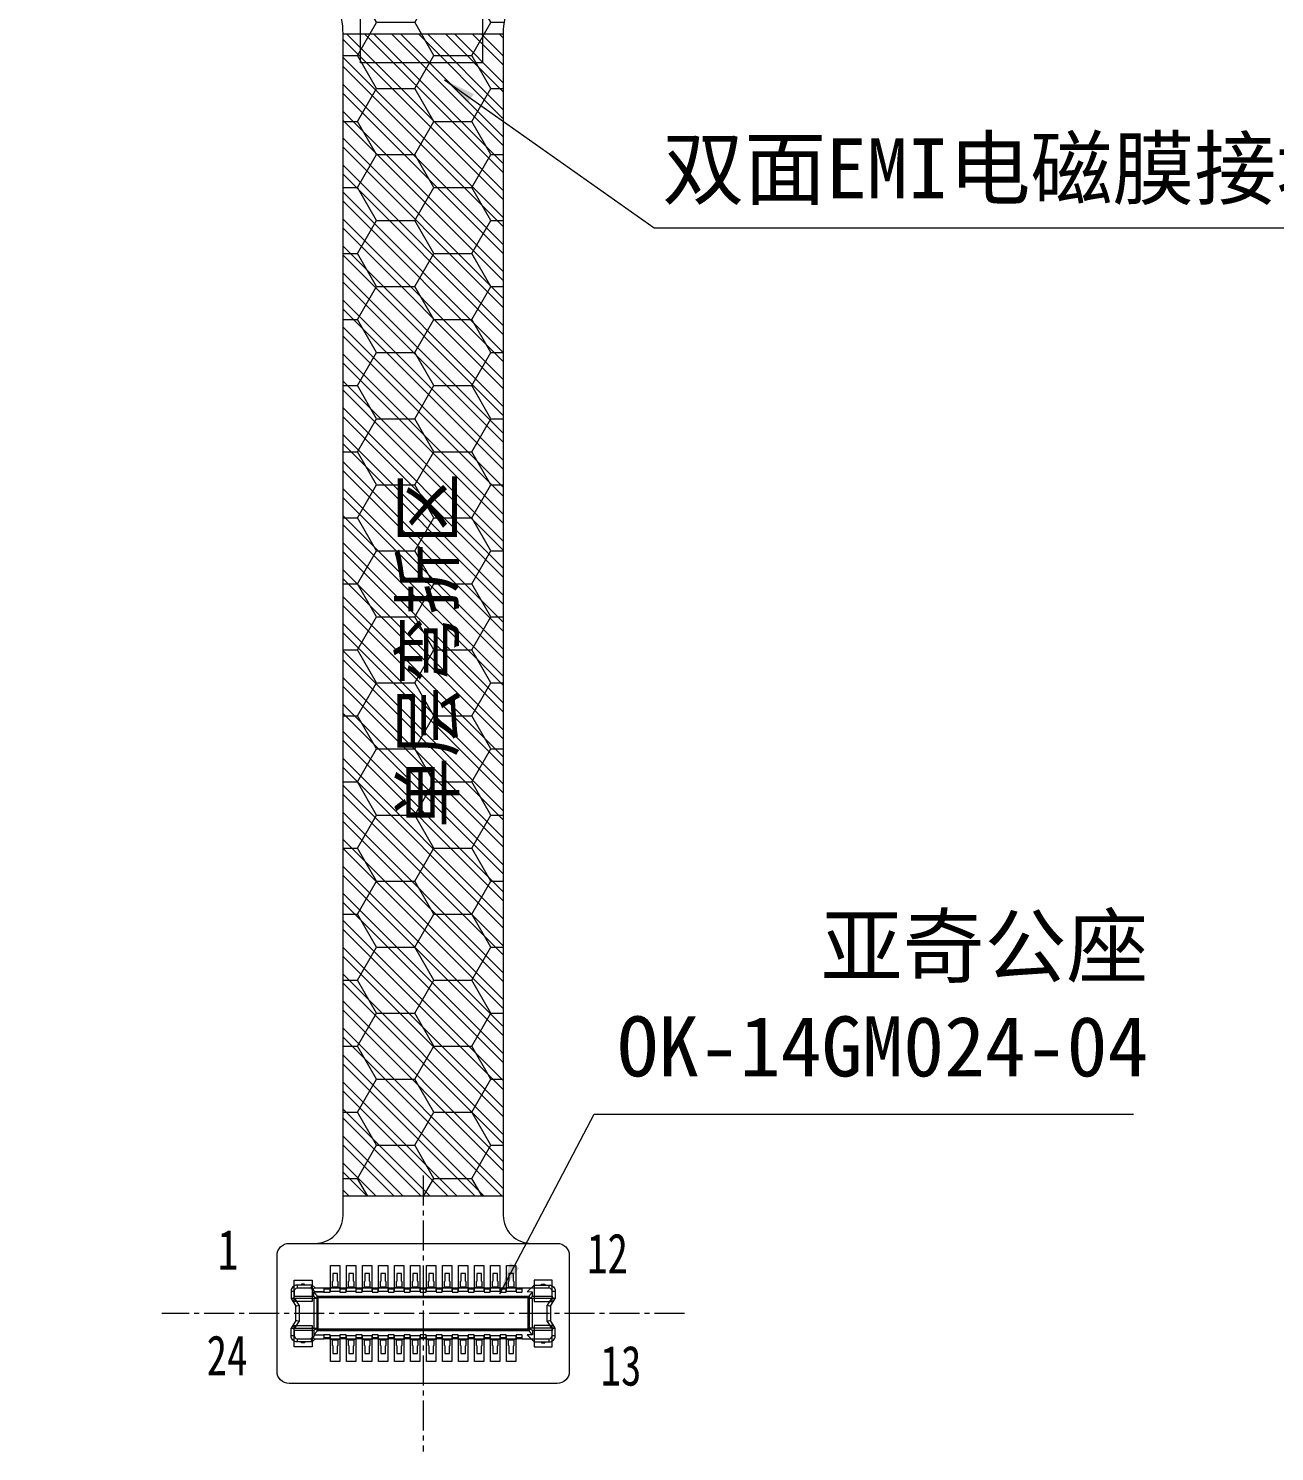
# Model space of a CAD drawing. Header units: millimetres. Extents: x 1134 to 2594, y -9 to 655.
# Drawn here: x 2093 to 2124.13, y 493.84 to 529.38 of the extents above; entities that cross this region are included whole.
import ezdxf
from ezdxf.lldxf.tags import DXFTag

# ---------------------------------------------------------------- set-up
doc = ezdxf.new("R2010")
doc.units = ezdxf.units.MM
doc.linetypes.add('CENTER2', pattern=[1.125, 0.75, -0.125, 0.125, -0.125])
doc.layers.get('0').update_dxf_attribs({"lineweight": 5})
for name, color, linetype, lineweight in [('DIM', 3, 'Continuous', 5), ('FPC', 50, 'Continuous', 5), ('MFPC', 50, 'Continuous', 5), ('TFPC', 50, 'Continuous', 5)]:
    doc.layers.add(name, color=color, linetype=linetype, lineweight=lineweight)
doc.layers.add('EMI', color=5, linetype='Continuous')
doc.styles.add('RD', font='ROMAND.shx', dxfattribs={"width": 0.8})
doc.styles.add('W0$254', font='simplex', dxfattribs={"width": 0.75})
doc.styles.add('宋体', font='')
doc.styles.add('汉字', font='')
doc.styles.get('宋体').set_extended_font_data('SimSun')
doc.styles.get('汉字').set_extended_font_data('SimSun')
tags = doc.linetypes.add('CENTER', pattern=[0.6, 0.375, -0.075, 0.075, -0.075]).pattern_tags.tags
tags[10:11] = [DXFTag(74, 4), DXFTag(75, 0), DXFTag(340, '0'), DXFTag(46, 1.0), DXFTag(50, 0.0), DXFTag(44, 0.0), DXFTag(45, 0.0)]
tags[8:9] = [DXFTag(74, 4), DXFTag(75, 0), DXFTag(340, '0'), DXFTag(46, 1.0), DXFTag(50, 0.0), DXFTag(44, 0.0), DXFTag(45, 0.0)]
tags[6:7] = [DXFTag(74, 4), DXFTag(75, 0), DXFTag(340, '0'), DXFTag(46, 1.0), DXFTag(50, 0.0), DXFTag(44, 0.0), DXFTag(45, 0.0)]
tags[4:5] = [DXFTag(74, 4), DXFTag(75, 0), DXFTag(340, '0'), DXFTag(46, 1.0), DXFTag(50, 0.0), DXFTag(44, 0.0), DXFTag(45, 0.0)]
doc.dimstyles.new('DIM', dxfattribs={"dimtxt": 0.8, "dimasz": 0.8, "dimexe": 0, "dimexo": 0.5, "dimgap": 0.11, "dimtad": 0, "dimzin": 1, "dimdsep": 46, "dimtxsty": 'RD', "dimcen": 0, "dimclrd": 256, "dimclre": 256, "dimclrt": 256, "dimadec": 0, "dimazin": 0, "dimtm": 1e-09, "dimtfac": 1, "dimtofl": 0, "dimtmove": 0, "dimatfit": 3, "dimfxl": 1, "dimlwe": -1, "dimarcsym": 0})

# ---------------------------------------------------------------- blocks, each defined once
blk = doc.blocks.new('OK-14GM024-04-A')
at = {"color": 2, "lineweight": 5}
for points in [[(1196.474, 169.269), (1196.474, 169.719), (1195.944, 169.719), (1195.944, 169.269)], [(1197.604, 169.269), (1197.604, 169.719), (1197.074, 169.719), (1197.074, 169.269)], [(1196.474, 163.719), (1196.474, 163.269), (1195.944, 163.269), (1195.944, 163.719)], [(1197.604, 163.719), (1197.604, 163.269), (1197.074, 163.269), (1197.074, 163.719)]]:
    blk.add_lwpolyline(points, close=True, dxfattribs=at)
at = {"color": 2, "linetype": 'Continuous', "lineweight": 5}
for points in [[(1195.574, 168.809), (1196.224, 168.809), (1196.224, 168.579), (1195.574, 168.579)], [(1197.974, 168.579), (1197.324, 168.579), (1197.324, 168.809), (1197.974, 168.809)], [(1195.574, 168.409), (1196.224, 168.409), (1196.224, 168.179), (1195.574, 168.179)], [(1197.974, 168.179), (1197.324, 168.179), (1197.324, 168.409), (1197.974, 168.409)], [(1195.574, 168.009), (1196.224, 168.009), (1196.224, 167.779), (1195.574, 167.779)], [(1197.974, 167.779), (1197.324, 167.779), (1197.324, 168.009), (1197.974, 168.009)], [(1195.574, 167.609), (1196.224, 167.609), (1196.224, 167.379), (1195.574, 167.379)], [(1197.974, 167.379), (1197.324, 167.379), (1197.324, 167.609), (1197.974, 167.609)], [(1195.574, 167.209), (1196.224, 167.209), (1196.224, 166.979), (1195.574, 166.979)], [(1197.974, 166.979), (1197.324, 166.979), (1197.324, 167.209), (1197.974, 167.209)], [(1195.574, 166.809), (1196.224, 166.809), (1196.224, 166.579), (1195.574, 166.579)], [(1197.974, 166.579), (1197.324, 166.579), (1197.324, 166.809), (1197.974, 166.809)], [(1195.574, 166.409), (1196.224, 166.409), (1196.224, 166.179), (1195.574, 166.179)], [(1197.974, 166.179), (1197.324, 166.179), (1197.324, 166.409), (1197.974, 166.409)], [(1195.574, 166.009), (1196.224, 166.009), (1196.224, 165.779), (1195.574, 165.779)], [(1197.974, 165.779), (1197.324, 165.779), (1197.324, 166.009), (1197.974, 166.009)], [(1195.574, 165.609), (1196.224, 165.609), (1196.224, 165.379), (1195.574, 165.379)], [(1197.974, 165.379), (1197.324, 165.379), (1197.324, 165.609), (1197.974, 165.609)], [(1195.574, 165.209), (1196.224, 165.209), (1196.224, 164.979), (1195.574, 164.979)], [(1197.974, 164.979), (1197.324, 164.979), (1197.324, 165.209), (1197.974, 165.209)], [(1195.574, 164.809), (1196.224, 164.809), (1196.224, 164.579), (1195.574, 164.579)], [(1197.974, 164.579), (1197.324, 164.579), (1197.324, 164.809), (1197.974, 164.809)], [(1195.574, 164.409), (1196.224, 164.409), (1196.224, 164.179), (1195.574, 164.179)], [(1197.974, 164.179), (1197.324, 164.179), (1197.324, 164.409), (1197.974, 164.409)]]:
    blk.add_lwpolyline(points, close=True, dxfattribs=at)
at = {"layer": 'FPC', "color": 1, "linetype": 'CENTER2', "lineweight": 5}
for points in [[(1196.774, 173.021), (1196.774, 159.966)], [(1193.325, 166.494), (1200.223, 166.494)]]:
    blk.add_lwpolyline(points, dxfattribs=at)
at = {"layer": 'FPC', "lineweight": 5}
for points in [[(1196.064, 169.454), (1196.044, 169.454), (1196.044, 169.534), (1196.064, 169.534)], [(1197.484, 169.454), (1197.504, 169.454), (1197.504, 169.534), (1197.484, 169.534)], [(1196.064, 163.534), (1196.044, 163.534), (1196.044, 163.454), (1196.064, 163.454)], [(1197.484, 163.534), (1197.504, 163.534), (1197.504, 163.454), (1197.484, 163.454)]]:
    blk.add_lwpolyline(points, dxfattribs=at)
at = {"layer": 'FPC', "color": 7, "linetype": 'Continuous', "lineweight": 5}
for points in [[(1196.373, 169.191), (1196.344, 169.224), (1196.241, 169.224), (1196.238, 169.09), (1196.064, 169.264), (1196.064, 169.644, -0.414214), (1196.214, 169.794), (1196.404, 169.794), (1196.404, 169.144)], [(1196.344, 169.224), (1196.344, 169.714), (1196.214, 169.714, 0.414214), (1196.144, 169.644), (1196.064, 169.644)], [(1197.484, 169.644, 0.414214), (1197.334, 169.794), (1197.144, 169.794), (1197.144, 169.146)], [(1197.176, 163.797), (1197.204, 163.764), (1197.307, 163.764), (1197.314, 164.016), (1197.314, 163.781), (1197.404, 163.691), (1197.484, 163.724), (1197.484, 163.344, -0.414214), (1197.334, 163.194), (1197.144, 163.194), (1197.144, 163.844)], [(1197.204, 163.764), (1197.204, 163.274), (1197.334, 163.274, 0.414214), (1197.404, 163.344), (1197.484, 163.344)], [(1196.064, 163.344, 0.414214), (1196.214, 163.194), (1196.404, 163.194), (1196.594, 163.314), (1196.571, 163.394), (1196.977, 163.394), (1196.954, 163.314), (1197.144, 163.194)]]:
    blk.add_lwpolyline(points, format="xyb", dxfattribs=at)
for points in [[(1196.144, 169.644), (1196.144, 169.184)], [(1196.214, 169.714), (1196.214, 169.794)], [(1196.594, 169.674), (1196.404, 169.794)], [(1196.404, 169.699), (1196.571, 169.594)], [(1197.144, 169.794), (1196.954, 169.674)], [(1196.977, 169.594), (1197.144, 169.699)], [(1197.334, 169.794), (1197.334, 169.714)], [(1197.404, 169.184), (1197.404, 169.644)], [(1196.234, 168.971), (1196.134, 168.971), (1196.134, 169.194)], [(1197.144, 169.224), (1196.404, 169.224)], [(1197.414, 169.194), (1197.414, 168.971), (1197.314, 168.971)], [(1196.126, 168.752), (1196.126, 168.816), (1196.241, 168.816), (1196.241, 168.971)], [(1196.145, 168.971), (1196.145, 168.816)], [(1196.156, 168.816), (1196.156, 168.971)], [(1196.161, 168.816), (1196.161, 168.971)], [(1196.171, 168.971), (1196.171, 168.816)], [(1196.339, 169.144), (1197.209, 169.144)], [(1196.341, 163.844), (1196.341, 169.144)], [(1196.353, 169.144), (1196.353, 163.844)], [(1197.171, 169.12), (1197.165, 169.114), (1196.383, 169.114), (1196.383, 163.874), (1196.378, 163.869)], [(1196.378, 169.119), (1196.383, 169.114)], [(1197.165, 169.114), (1197.165, 163.874)], [(1197.195, 163.844), (1197.195, 169.144)], [(1197.207, 169.144), (1197.207, 163.844)], [(1197.307, 168.971), (1197.307, 168.816), (1197.423, 168.816), (1197.423, 168.752)], [(1197.377, 168.816), (1197.377, 168.971)], [(1197.388, 168.971), (1197.388, 168.816)], [(1197.392, 168.971), (1197.392, 168.816)], [(1197.403, 168.816), (1197.403, 168.971)], [(1196.126, 168.769), (1195.984, 168.769), (1195.969, 168.754), (1195.774, 168.754), (1195.774, 168.634), (1195.969, 168.634), (1195.984, 168.619), (1196.126, 168.619)], [(1196.115, 168.738), (1196.115, 168.65)], [(1196.141, 168.758), (1196.142, 168.758), (1196.121, 168.747), (1196.12, 168.729), (1196.12, 168.694), (1196.12, 168.677), (1196.12, 168.659), (1196.119, 168.642)], [(1196.141, 168.629), (1196.142, 168.629), (1196.119, 168.642)], [(1196.126, 168.352), (1196.126, 168.416), (1196.241, 168.416), (1196.241, 168.571), (1196.126, 168.571), (1196.126, 168.635)], [(1196.141, 168.816), (1196.141, 168.571)], [(1196.145, 168.571), (1196.145, 168.416)], [(1196.156, 168.416), (1196.156, 168.571)], [(1196.161, 168.416), (1196.161, 168.571)], [(1196.171, 168.571), (1196.171, 168.416)], [(1197.423, 168.635), (1197.423, 168.571), (1197.307, 168.571), (1197.307, 168.416), (1197.423, 168.416), (1197.423, 168.352)], [(1197.377, 168.416), (1197.377, 168.571)], [(1197.388, 168.571), (1197.388, 168.416)], [(1197.392, 168.571), (1197.392, 168.416)], [(1197.403, 168.416), (1197.403, 168.571)], [(1197.407, 168.758), (1197.406, 168.758), (1197.429, 168.746)], [(1197.407, 168.629), (1197.406, 168.629), (1197.428, 168.641), (1197.428, 168.658), (1197.429, 168.693), (1197.429, 168.711), (1197.429, 168.728), (1197.429, 168.746)], [(1197.407, 168.571), (1197.407, 168.816)], [(1197.423, 168.619), (1197.565, 168.619), (1197.58, 168.634), (1197.774, 168.634), (1197.774, 168.754), (1197.58, 168.754), (1197.565, 168.769), (1197.423, 168.769)], [(1197.434, 168.65), (1197.434, 168.738)], [(1196.126, 168.369), (1195.984, 168.369), (1195.969, 168.354), (1195.774, 168.354), (1195.774, 168.234), (1195.969, 168.234), (1195.984, 168.219), (1196.126, 168.219)], [(1196.115, 168.338), (1196.115, 168.25)], [(1196.141, 168.358), (1196.142, 168.358), (1196.121, 168.347), (1196.12, 168.329), (1196.12, 168.294), (1196.12, 168.277), (1196.12, 168.259), (1196.119, 168.242)], [(1196.141, 168.229), (1196.142, 168.229), (1196.119, 168.242)], [(1196.126, 167.952), (1196.126, 168.016), (1196.241, 168.016), (1196.241, 168.171), (1196.126, 168.171), (1196.126, 168.235)], [(1196.141, 168.416), (1196.141, 168.171)], [(1196.145, 168.171), (1196.145, 168.016)], [(1196.156, 168.016), (1196.156, 168.171)], [(1196.161, 168.016), (1196.161, 168.171)], [(1196.171, 168.171), (1196.171, 168.016)], [(1197.423, 168.235), (1197.423, 168.171), (1197.307, 168.171), (1197.307, 168.016), (1197.423, 168.016), (1197.423, 167.952)], [(1197.377, 168.016), (1197.377, 168.171)], [(1197.388, 168.171), (1197.388, 168.016)], [(1197.392, 168.171), (1197.392, 168.016)], [(1197.403, 168.016), (1197.403, 168.171)], [(1197.407, 168.358), (1197.406, 168.358), (1197.429, 168.346)], [(1197.407, 168.229), (1197.406, 168.229), (1197.428, 168.241), (1197.428, 168.258), (1197.429, 168.293), (1197.429, 168.311), (1197.429, 168.328), (1197.429, 168.346)], [(1197.407, 168.171), (1197.407, 168.416)], [(1197.423, 168.219), (1197.565, 168.219), (1197.58, 168.234), (1197.774, 168.234), (1197.774, 168.354), (1197.58, 168.354), (1197.565, 168.369), (1197.423, 168.369)], [(1197.434, 168.25), (1197.434, 168.338)], [(1196.126, 167.969), (1195.984, 167.969), (1195.969, 167.954), (1195.774, 167.954), (1195.774, 167.834), (1195.969, 167.834), (1195.984, 167.819), (1196.126, 167.819)], [(1196.115, 167.938), (1196.115, 167.85)], [(1196.141, 167.958), (1196.142, 167.958), (1196.121, 167.947), (1196.12, 167.929), (1196.12, 167.894), (1196.12, 167.877), (1196.12, 167.859), (1196.119, 167.842)], [(1196.141, 167.829), (1196.142, 167.829), (1196.119, 167.842)], [(1196.126, 167.552), (1196.126, 167.616), (1196.241, 167.616), (1196.241, 167.771), (1196.126, 167.771), (1196.126, 167.835)], [(1196.141, 168.016), (1196.141, 167.771)], [(1196.145, 167.771), (1196.145, 167.616)], [(1196.156, 167.616), (1196.156, 167.771)], [(1196.161, 167.616), (1196.161, 167.771)], [(1196.171, 167.771), (1196.171, 167.616)], [(1197.423, 167.835), (1197.423, 167.771), (1197.307, 167.771), (1197.307, 167.616), (1197.423, 167.616), (1197.423, 167.552)], [(1197.377, 167.616), (1197.377, 167.771)], [(1197.388, 167.771), (1197.388, 167.616)], [(1197.392, 167.771), (1197.392, 167.616)], [(1197.403, 167.616), (1197.403, 167.771)], [(1197.407, 167.958), (1197.406, 167.958), (1197.429, 167.946)], [(1197.407, 167.829), (1197.406, 167.829), (1197.428, 167.841), (1197.428, 167.858), (1197.429, 167.893), (1197.429, 167.911), (1197.429, 167.928), (1197.429, 167.946)], [(1197.407, 167.771), (1197.407, 168.016)], [(1197.423, 167.819), (1197.565, 167.819), (1197.58, 167.834), (1197.774, 167.834), (1197.774, 167.954), (1197.58, 167.954), (1197.565, 167.969), (1197.423, 167.969)], [(1197.434, 167.85), (1197.434, 167.938)], [(1196.126, 167.569), (1195.984, 167.569), (1195.969, 167.554), (1195.774, 167.554), (1195.774, 167.434), (1195.969, 167.434), (1195.984, 167.419), (1196.126, 167.419)], [(1196.115, 167.538), (1196.115, 167.45)], [(1196.141, 167.558), (1196.142, 167.558), (1196.121, 167.547), (1196.12, 167.529), (1196.12, 167.494), (1196.12, 167.477), (1196.12, 167.459), (1196.119, 167.442)], [(1196.141, 167.429), (1196.142, 167.429), (1196.119, 167.442)], [(1196.126, 167.152), (1196.126, 167.216), (1196.241, 167.216), (1196.241, 167.371), (1196.126, 167.371), (1196.126, 167.435)], [(1196.141, 167.616), (1196.141, 167.371)], [(1197.423, 167.435), (1197.423, 167.371), (1197.307, 167.371), (1197.307, 167.216), (1197.423, 167.216), (1197.423, 167.152)], [(1197.407, 167.558), (1197.406, 167.558), (1197.429, 167.546)], [(1197.407, 167.429), (1197.406, 167.429), (1197.428, 167.441), (1197.428, 167.458), (1197.429, 167.493), (1197.429, 167.511), (1197.429, 167.528), (1197.429, 167.546)], [(1197.407, 167.371), (1197.407, 167.616)], [(1197.423, 167.419), (1197.565, 167.419), (1197.58, 167.434), (1197.774, 167.434), (1197.774, 167.554), (1197.58, 167.554), (1197.565, 167.569), (1197.423, 167.569)], [(1197.434, 167.45), (1197.434, 167.538)], [(1196.126, 167.169), (1195.984, 167.169), (1195.969, 167.154), (1195.774, 167.154), (1195.774, 167.034), (1195.969, 167.034), (1195.984, 167.019), (1196.126, 167.019)], [(1196.115, 167.138), (1196.115, 167.05)], [(1196.141, 167.158), (1196.142, 167.158), (1196.121, 167.147), (1196.12, 167.129), (1196.12, 167.094), (1196.12, 167.077), (1196.12, 167.059), (1196.119, 167.042)], [(1196.141, 167.216), (1196.141, 166.971)], [(1196.145, 167.371), (1196.145, 167.216)], [(1196.156, 167.216), (1196.156, 167.371)], [(1196.161, 167.216), (1196.161, 167.371)], [(1196.171, 167.371), (1196.171, 167.216)], [(1197.377, 167.216), (1197.377, 167.371)], [(1197.388, 167.371), (1197.388, 167.216)], [(1197.392, 167.371), (1197.392, 167.216)], [(1197.403, 167.216), (1197.403, 167.371)], [(1197.407, 167.158), (1197.406, 167.158), (1197.429, 167.146)], [(1197.407, 167.029), (1197.406, 167.029), (1197.428, 167.041), (1197.428, 167.058), (1197.429, 167.093), (1197.429, 167.111), (1197.429, 167.128), (1197.429, 167.146)], [(1197.407, 166.971), (1197.407, 167.216)], [(1197.423, 167.019), (1197.565, 167.019), (1197.58, 167.034), (1197.774, 167.034), (1197.774, 167.154), (1197.58, 167.154), (1197.565, 167.169), (1197.423, 167.169)], [(1197.434, 167.05), (1197.434, 167.138)], [(1196.126, 166.769), (1195.984, 166.769), (1195.969, 166.754), (1195.774, 166.754), (1195.774, 166.634), (1195.969, 166.634), (1195.984, 166.619), (1196.126, 166.619)], [(1196.115, 166.738), (1196.115, 166.65)], [(1196.141, 167.029), (1196.142, 167.029), (1196.119, 167.042)], [(1196.141, 166.758), (1196.142, 166.758), (1196.121, 166.747), (1196.12, 166.729), (1196.12, 166.694), (1196.12, 166.677), (1196.12, 166.659), (1196.119, 166.642)], [(1196.126, 166.752), (1196.126, 166.816), (1196.241, 166.816), (1196.241, 166.971), (1196.126, 166.971), (1196.126, 167.035)], [(1196.141, 166.816), (1196.141, 166.571)], [(1196.145, 166.971), (1196.145, 166.816)], [(1196.156, 166.816), (1196.156, 166.971)], [(1196.161, 166.816), (1196.161, 166.971)], [(1196.171, 166.971), (1196.171, 166.816)], [(1197.423, 167.035), (1197.423, 166.971), (1197.307, 166.971), (1197.307, 166.816), (1197.423, 166.816), (1197.423, 166.752)], [(1197.377, 166.816), (1197.377, 166.971)], [(1197.388, 166.971), (1197.388, 166.816)], [(1197.392, 166.971), (1197.392, 166.816)], [(1197.403, 166.816), (1197.403, 166.971)], [(1197.407, 166.758), (1197.406, 166.758), (1197.429, 166.746)], [(1197.407, 166.629), (1197.406, 166.629), (1197.428, 166.641), (1197.428, 166.658), (1197.429, 166.693), (1197.429, 166.711), (1197.429, 166.728), (1197.429, 166.746)], [(1197.407, 166.571), (1197.407, 166.816)], [(1197.423, 166.619), (1197.565, 166.619), (1197.58, 166.634), (1197.774, 166.634), (1197.774, 166.754), (1197.58, 166.754), (1197.565, 166.769), (1197.423, 166.769)], [(1197.434, 166.65), (1197.434, 166.738)], [(1196.126, 166.369), (1195.984, 166.369), (1195.969, 166.354), (1195.774, 166.354), (1195.774, 166.234), (1195.969, 166.234), (1195.984, 166.219), (1196.126, 166.219)], [(1196.115, 166.338), (1196.115, 166.25)], [(1196.141, 166.629), (1196.142, 166.629), (1196.119, 166.642)], [(1196.141, 166.358), (1196.142, 166.358), (1196.121, 166.347), (1196.12, 166.329), (1196.12, 166.294), (1196.12, 166.277), (1196.12, 166.259), (1196.119, 166.242)], [(1196.126, 166.352), (1196.126, 166.416), (1196.241, 166.416), (1196.241, 166.571), (1196.126, 166.571), (1196.126, 166.635)], [(1196.141, 166.416), (1196.141, 166.171)], [(1196.145, 166.571), (1196.145, 166.416)], [(1196.156, 166.416), (1196.156, 166.571)], [(1196.161, 166.416), (1196.161, 166.571)], [(1196.171, 166.571), (1196.171, 166.416)], [(1197.423, 166.635), (1197.423, 166.571), (1197.307, 166.571), (1197.307, 166.416), (1197.423, 166.416), (1197.423, 166.352)], [(1197.324, 166.179), (1197.324, 166.409)], [(1197.377, 166.416), (1197.377, 166.571)], [(1197.388, 166.571), (1197.388, 166.416)], [(1197.392, 166.571), (1197.392, 166.416)], [(1197.403, 166.416), (1197.403, 166.571)], [(1197.407, 166.358), (1197.406, 166.358), (1197.429, 166.346)], [(1197.407, 166.229), (1197.406, 166.229), (1197.428, 166.241), (1197.428, 166.258), (1197.429, 166.293), (1197.429, 166.311), (1197.429, 166.328), (1197.429, 166.346)], [(1197.407, 166.171), (1197.407, 166.416)], [(1197.423, 166.219), (1197.565, 166.219), (1197.58, 166.234), (1197.774, 166.234), (1197.774, 166.354), (1197.58, 166.354), (1197.565, 166.369), (1197.423, 166.369)], [(1197.434, 166.25), (1197.434, 166.338)], [(1196.141, 166.229), (1196.142, 166.229), (1196.119, 166.242)], [(1196.126, 165.952), (1196.126, 166.016), (1196.241, 166.016), (1196.241, 166.171), (1196.126, 166.171), (1196.126, 166.235)], [(1196.141, 166.016), (1196.141, 165.771)], [(1196.145, 166.171), (1196.145, 166.016)], [(1196.156, 166.016), (1196.156, 166.171)], [(1196.161, 166.016), (1196.161, 166.171)], [(1196.171, 166.171), (1196.171, 166.016)], [(1197.423, 166.235), (1197.423, 166.171), (1197.307, 166.171), (1197.307, 166.016), (1197.423, 166.016), (1197.423, 165.952)], [(1197.377, 166.016), (1197.377, 166.171)], [(1197.388, 166.171), (1197.388, 166.016)], [(1197.392, 166.171), (1197.392, 166.016)], [(1197.403, 166.016), (1197.403, 166.171)], [(1197.407, 165.771), (1197.407, 166.016)], [(1196.126, 165.969), (1195.984, 165.969), (1195.969, 165.954), (1195.774, 165.954), (1195.774, 165.834), (1195.969, 165.834), (1195.984, 165.819), (1196.126, 165.819)], [(1196.115, 165.938), (1196.115, 165.85)], [(1196.141, 165.958), (1196.142, 165.958), (1196.121, 165.947), (1196.12, 165.929), (1196.12, 165.894), (1196.12, 165.877), (1196.12, 165.859), (1196.119, 165.842)], [(1196.141, 165.829), (1196.142, 165.829), (1196.119, 165.842)], [(1196.126, 165.552), (1196.126, 165.616), (1196.241, 165.616), (1196.241, 165.771), (1196.126, 165.771), (1196.126, 165.835)], [(1196.145, 165.771), (1196.145, 165.616)], [(1196.156, 165.616), (1196.156, 165.771)], [(1196.161, 165.616), (1196.161, 165.771)], [(1196.171, 165.771), (1196.171, 165.616)], [(1197.423, 165.835), (1197.423, 165.771), (1197.307, 165.771), (1197.307, 165.616), (1197.423, 165.616), (1197.423, 165.552)], [(1197.377, 165.616), (1197.377, 165.771)], [(1197.388, 165.771), (1197.388, 165.616)], [(1197.392, 165.771), (1197.392, 165.616)], [(1197.403, 165.616), (1197.403, 165.771)], [(1197.407, 165.958), (1197.406, 165.958), (1197.429, 165.946)], [(1197.407, 165.829), (1197.406, 165.829), (1197.428, 165.841), (1197.428, 165.858), (1197.429, 165.893), (1197.429, 165.911), (1197.429, 165.928), (1197.429, 165.946)], [(1197.423, 165.819), (1197.565, 165.819), (1197.58, 165.834), (1197.774, 165.834), (1197.774, 165.954), (1197.58, 165.954), (1197.565, 165.969), (1197.423, 165.969)], [(1197.434, 165.85), (1197.434, 165.938)], [(1196.126, 165.569), (1195.984, 165.569), (1195.969, 165.554), (1195.774, 165.554), (1195.774, 165.434), (1195.969, 165.434), (1195.984, 165.419), (1196.126, 165.419)], [(1196.115, 165.538), (1196.115, 165.45)], [(1196.141, 165.558), (1196.142, 165.558), (1196.121, 165.547), (1196.12, 165.529), (1196.12, 165.494), (1196.12, 165.477), (1196.12, 165.459), (1196.119, 165.442)], [(1196.141, 165.429), (1196.142, 165.429), (1196.119, 165.442)], [(1196.126, 165.152), (1196.126, 165.216), (1196.241, 165.216), (1196.241, 165.371), (1196.126, 165.371), (1196.126, 165.435)], [(1196.141, 165.616), (1196.141, 165.371)], [(1196.145, 165.371), (1196.145, 165.216)], [(1196.156, 165.216), (1196.156, 165.371)], [(1196.161, 165.216), (1196.161, 165.371)], [(1196.171, 165.371), (1196.171, 165.216)], [(1197.423, 165.435), (1197.423, 165.371), (1197.307, 165.371), (1197.307, 165.216), (1197.423, 165.216), (1197.423, 165.152)], [(1197.377, 165.216), (1197.377, 165.371)], [(1197.388, 165.371), (1197.388, 165.216)], [(1197.392, 165.371), (1197.392, 165.216)], [(1197.403, 165.216), (1197.403, 165.371)], [(1197.407, 165.558), (1197.406, 165.558), (1197.429, 165.546)], [(1197.407, 165.429), (1197.406, 165.429), (1197.428, 165.441), (1197.428, 165.458), (1197.429, 165.493), (1197.429, 165.511), (1197.429, 165.528), (1197.429, 165.546)], [(1197.407, 165.371), (1197.407, 165.616)], [(1197.423, 165.419), (1197.565, 165.419), (1197.58, 165.434), (1197.774, 165.434), (1197.774, 165.554), (1197.58, 165.554), (1197.565, 165.569), (1197.423, 165.569)], [(1197.434, 165.45), (1197.434, 165.538)], [(1196.126, 165.169), (1195.984, 165.169), (1195.969, 165.154), (1195.774, 165.154), (1195.774, 165.034), (1195.969, 165.034), (1195.984, 165.019), (1196.126, 165.019)], [(1196.115, 165.138), (1196.115, 165.05)], [(1196.141, 165.158), (1196.142, 165.158), (1196.121, 165.147), (1196.12, 165.129), (1196.12, 165.094), (1196.12, 165.077), (1196.12, 165.059), (1196.119, 165.042)], [(1196.141, 165.029), (1196.142, 165.029), (1196.119, 165.042)], [(1196.126, 164.752), (1196.126, 164.816), (1196.241, 164.816), (1196.241, 164.971), (1196.126, 164.971), (1196.126, 165.035)], [(1196.141, 165.216), (1196.141, 164.971)], [(1196.145, 164.971), (1196.145, 164.816)], [(1196.156, 164.816), (1196.156, 164.971)], [(1196.161, 164.816), (1196.161, 164.971)], [(1196.171, 164.971), (1196.171, 164.816)], [(1197.423, 165.035), (1197.423, 164.971), (1197.307, 164.971), (1197.307, 164.816), (1197.423, 164.816), (1197.423, 164.752)], [(1197.324, 164.979), (1197.324, 165.209)], [(1197.377, 164.816), (1197.377, 164.971)], [(1197.388, 164.971), (1197.388, 164.816)], [(1197.392, 164.971), (1197.392, 164.816)], [(1197.403, 164.816), (1197.403, 164.971)], [(1197.407, 165.158), (1197.406, 165.158), (1197.429, 165.146)], [(1197.407, 165.029), (1197.406, 165.029), (1197.428, 165.041), (1197.428, 165.058), (1197.429, 165.093), (1197.429, 165.111), (1197.429, 165.128), (1197.429, 165.146)], [(1197.407, 164.971), (1197.407, 165.216)], [(1197.423, 165.019), (1197.565, 165.019), (1197.58, 165.034), (1197.774, 165.034), (1197.774, 165.154), (1197.58, 165.154), (1197.565, 165.169), (1197.423, 165.169)], [(1197.434, 165.05), (1197.434, 165.138)], [(1196.126, 164.769), (1195.984, 164.769), (1195.969, 164.754), (1195.774, 164.754), (1195.774, 164.634), (1195.969, 164.634), (1195.984, 164.619), (1196.126, 164.619)], [(1196.115, 164.738), (1196.115, 164.65)], [(1196.141, 164.758), (1196.142, 164.758), (1196.121, 164.747), (1196.12, 164.729), (1196.12, 164.694), (1196.12, 164.677), (1196.12, 164.659), (1196.119, 164.642)], [(1196.141, 164.629), (1196.142, 164.629), (1196.119, 164.642)], [(1196.126, 164.352), (1196.126, 164.416), (1196.241, 164.416), (1196.241, 164.571), (1196.126, 164.571), (1196.126, 164.635)], [(1196.141, 164.816), (1196.141, 164.571)], [(1196.145, 164.571), (1196.145, 164.416)], [(1196.156, 164.416), (1196.156, 164.571)], [(1196.161, 164.416), (1196.161, 164.571)], [(1196.171, 164.571), (1196.171, 164.416)], [(1197.423, 164.635), (1197.423, 164.571), (1197.307, 164.571), (1197.307, 164.416), (1197.423, 164.416), (1197.423, 164.352)], [(1197.324, 164.579), (1197.324, 164.809)], [(1197.377, 164.416), (1197.377, 164.571)], [(1197.388, 164.571), (1197.388, 164.416)], [(1197.392, 164.571), (1197.392, 164.416)], [(1197.403, 164.416), (1197.403, 164.571)], [(1197.407, 164.758), (1197.406, 164.758), (1197.429, 164.746)], [(1197.407, 164.629), (1197.406, 164.629), (1197.428, 164.641), (1197.428, 164.658), (1197.429, 164.693), (1197.429, 164.711), (1197.429, 164.728), (1197.429, 164.746)], [(1197.407, 164.571), (1197.407, 164.816)], [(1197.423, 164.619), (1197.565, 164.619), (1197.58, 164.634), (1197.774, 164.634), (1197.774, 164.754), (1197.58, 164.754), (1197.565, 164.769), (1197.423, 164.769)], [(1197.434, 164.65), (1197.434, 164.738)], [(1196.126, 164.369), (1195.984, 164.369), (1195.969, 164.354), (1195.774, 164.354), (1195.774, 164.234), (1195.969, 164.234), (1195.984, 164.219), (1196.126, 164.219)], [(1196.115, 164.338), (1196.115, 164.25)], [(1196.141, 164.358), (1196.142, 164.358), (1196.121, 164.347), (1196.12, 164.329), (1196.12, 164.294), (1196.12, 164.277), (1196.12, 164.259), (1196.119, 164.242)], [(1196.141, 164.229), (1196.142, 164.229), (1196.119, 164.242)], [(1196.241, 164.016), (1196.241, 164.171), (1196.126, 164.171), (1196.126, 164.235)], [(1196.141, 164.416), (1196.141, 164.171)], [(1197.423, 164.235), (1197.423, 164.171), (1197.307, 164.171), (1197.307, 164.016)], [(1197.407, 164.358), (1197.406, 164.358), (1197.429, 164.346)], [(1197.407, 164.229), (1197.406, 164.229), (1197.428, 164.241), (1197.428, 164.258), (1197.429, 164.293), (1197.429, 164.311), (1197.429, 164.328), (1197.429, 164.346)], [(1197.407, 164.171), (1197.407, 164.416)], [(1197.423, 164.219), (1197.565, 164.219), (1197.58, 164.234), (1197.774, 164.234), (1197.774, 164.354), (1197.58, 164.354), (1197.565, 164.369), (1197.423, 164.369)], [(1197.434, 164.25), (1197.434, 164.338)], [(1196.134, 163.794), (1196.134, 164.016), (1196.234, 164.016)], [(1196.145, 164.171), (1196.145, 164.016)], [(1196.156, 164.016), (1196.156, 164.171)], [(1196.161, 164.016), (1196.161, 164.171)], [(1196.171, 164.171), (1196.171, 164.016)], [(1197.169, 163.87), (1197.165, 163.874), (1196.383, 163.874)], [(1197.314, 164.016), (1197.414, 164.016), (1197.414, 163.794)], [(1197.377, 164.016), (1197.377, 164.171)], [(1197.388, 164.171), (1197.388, 164.016)], [(1197.392, 164.171), (1197.392, 164.016)], [(1197.403, 164.016), (1197.403, 164.171)], [(1196.136, 163.796), (1196.064, 163.724)], [(1196.144, 163.691), (1196.144, 163.344)], [(1197.209, 163.844), (1196.339, 163.844)], [(1196.404, 163.841), (1196.404, 163.194)], [(1196.404, 163.764), (1197.144, 163.764)], [(1197.404, 163.344), (1197.404, 163.691)], [(1197.484, 163.724), (1197.412, 163.796)], [(1196.214, 163.194), (1196.214, 163.274)], [(1196.571, 163.394), (1196.404, 163.288)], [(1196.954, 163.314), (1196.594, 163.314)], [(1197.144, 163.288), (1196.977, 163.394)], [(1197.334, 163.274), (1197.334, 163.194)]]:
    blk.add_lwpolyline(points, dxfattribs=at)
blk.add_lwpolyline([(1196.594, 169.674), (1196.954, 169.674), (1196.977, 169.594), (1196.571, 169.594)], close=True, dxfattribs=at)
for points in [[(1197.311, 169.09), (1197.484, 169.264), (1197.484, 169.644), (1197.404, 169.644, 0.414214), (1197.334, 169.714), (1197.204, 169.714), (1197.204, 169.224), (1197.307, 169.224)], [(1196.234, 164.016), (1196.234, 163.781), (1196.144, 163.691), (1196.064, 163.724), (1196.064, 163.344), (1196.144, 163.344, 0.414214), (1196.214, 163.274), (1196.344, 163.274), (1196.344, 163.764), (1196.241, 163.764)]]:
    blk.add_lwpolyline(points, format="xyb", close=True, dxfattribs=at)
at = {"layer": 'FPC', "linetype": 'Continuous', "lineweight": 5}
for points in [[(1196.224, 168.809), (1196.224, 168.579)], [(1197.324, 168.579), (1197.324, 168.809)], [(1196.224, 168.409), (1196.224, 168.179)], [(1197.324, 168.179), (1197.324, 168.409)], [(1196.224, 168.009), (1196.224, 167.779)], [(1197.324, 167.779), (1197.324, 168.009)], [(1196.224, 167.609), (1196.224, 167.379)], [(1197.324, 167.379), (1197.324, 167.609)], [(1196.224, 167.209), (1196.224, 166.979)], [(1197.324, 166.979), (1197.324, 167.209)], [(1196.224, 166.809), (1196.224, 166.579)], [(1197.324, 166.579), (1197.324, 166.809)], [(1196.224, 166.409), (1196.224, 166.179)], [(1196.224, 166.009), (1196.224, 165.779)], [(1197.324, 165.779), (1197.324, 166.009)], [(1196.224, 165.609), (1196.224, 165.379)], [(1197.324, 165.379), (1197.324, 165.609)], [(1196.224, 165.209), (1196.224, 164.979)], [(1196.224, 164.809), (1196.224, 164.579)], [(1196.224, 164.409), (1196.224, 164.179)], [(1197.324, 164.179), (1197.324, 164.409)]]:
    blk.add_lwpolyline(points, dxfattribs=at)
at = {"layer": 'FPC', "color": 7, "linetype": 'Continuous', "lineweight": 5}
for centre, major_axis, ratio, start_param, end_param in [((1197.204, 169.774), (0.06, 0), 1, -3.141593, -1.864664), ((1197.204, 169.774), (0, -0.06), 1, -0.293868, 0), ((1196.234, 163.922), (-0.071, -0.171), 0.414214, -0.58404, 0.785398), ((1197.314, 163.922), (0.071, -0.171), 0.414214, -0.785398, 0.58404), ((1196.344, 163.214), (0, -0.06), 1, 2.847725, 3.141593), ((1196.344, 163.214), (0.06, 0), 1, 0, 1.276928)]:
    blk.add_ellipse(centre, major_axis=major_axis, ratio=ratio, start_param=start_param, end_param=end_param, dxfattribs=at)
for points, knots in [([(1196.344, 169.714), (1196.361, 169.714), (1196.393, 169.728), (1196.404, 169.76), (1196.404, 169.774)], [0, 0, 0, 0, 0.552762, 1, 1, 1, 1]), ([(1196.34, 169.144), (1196.337, 169.144), (1196.332, 169.147), (1196.323, 169.153), (1196.311, 169.162), (1196.298, 169.173), (1196.284, 169.186), (1196.263, 169.204), (1196.248, 169.218), (1196.238, 169.227)], [0, 0, 0, 0, 0.049046, 0.136429, 0.251297, 0.38502, 0.531337, 0.684619, 1, 1, 1, 1]), ([(1196.404, 169.146), (1196.404, 169.149), (1196.4, 169.155), (1196.394, 169.165), (1196.384, 169.177), (1196.377, 169.186), (1196.373, 169.191)], [0, 0, 0, 0, 0.141578, 0.377094, 0.670418, 1, 1, 1, 1]), ([(1197.204, 169.224), (1197.193, 169.211), (1197.177, 169.192), (1197.158, 169.169), (1197.15, 169.158), (1197.147, 169.153)], [0, 0, 0, 0, 0.55923, 0.806826, 1, 1, 1, 1]), ([(1197.311, 169.227), (1197.3, 169.218), (1197.285, 169.204), (1197.265, 169.186), (1197.25, 169.173), (1197.237, 169.162), (1197.226, 169.153), (1197.216, 169.147), (1197.211, 169.144), (1197.209, 169.144)], [0, 0, 0, 0, 0.31538, 0.468662, 0.614979, 0.7487, 0.863569, 0.950953, 1, 1, 1, 1]), ([(1196.353, 169.144), (1196.354, 169.143), (1196.362, 169.134), (1196.37, 169.126), (1196.378, 169.119)], [0, 0, 0, 0, 0.104912, 1, 1, 1, 1]), ([(1197.147, 169.153), (1197.146, 169.152), (1197.145, 169.15), (1197.144, 169.148), (1197.144, 169.146)], [0, 0, 0, 0, 0.319809, 1, 1, 1, 1]), ([(1197.195, 169.144), (1197.194, 169.143), (1197.186, 169.135), (1197.179, 169.127), (1197.171, 169.12)], [0, 0, 0, 0, 0.103827, 1, 1, 1, 1]), ([(1196.121, 168.747), (1196.12, 168.746), (1196.117, 168.744), (1196.115, 168.741), (1196.115, 168.738)], [0, 0, 0, 0, 0.281988, 1, 1, 1, 1]), ([(1196.115, 168.65), (1196.115, 168.647), (1196.116, 168.644), (1196.118, 168.642), (1196.119, 168.642)], [0, 0, 0, 0, 0.726651, 1, 1, 1, 1]), ([(1197.428, 168.641), (1197.429, 168.641), (1197.432, 168.643), (1197.433, 168.647), (1197.434, 168.65)], [0, 0, 0, 0, 0.281988, 1, 1, 1, 1]), ([(1197.434, 168.738), (1197.433, 168.74), (1197.432, 168.743), (1197.43, 168.745), (1197.429, 168.746)], [0, 0, 0, 0, 0.726651, 1, 1, 1, 1]), ([(1196.121, 168.347), (1196.12, 168.346), (1196.117, 168.344), (1196.115, 168.341), (1196.115, 168.338)], [0, 0, 0, 0, 0.281988, 1, 1, 1, 1]), ([(1196.115, 168.25), (1196.115, 168.247), (1196.116, 168.244), (1196.118, 168.242), (1196.119, 168.242)], [0, 0, 0, 0, 0.726651, 1, 1, 1, 1]), ([(1197.428, 168.241), (1197.429, 168.241), (1197.432, 168.243), (1197.433, 168.247), (1197.434, 168.25)], [0, 0, 0, 0, 0.281988, 1, 1, 1, 1]), ([(1197.434, 168.338), (1197.433, 168.34), (1197.432, 168.343), (1197.43, 168.345), (1197.429, 168.346)], [0, 0, 0, 0, 0.726651, 1, 1, 1, 1]), ([(1196.121, 167.947), (1196.12, 167.946), (1196.117, 167.944), (1196.115, 167.941), (1196.115, 167.938)], [0, 0, 0, 0, 0.281988, 1, 1, 1, 1]), ([(1196.115, 167.85), (1196.115, 167.847), (1196.116, 167.844), (1196.118, 167.842), (1196.119, 167.842)], [0, 0, 0, 0, 0.726651, 1, 1, 1, 1]), ([(1197.428, 167.841), (1197.429, 167.841), (1197.432, 167.843), (1197.433, 167.847), (1197.434, 167.85)], [0, 0, 0, 0, 0.281988, 1, 1, 1, 1]), ([(1197.434, 167.938), (1197.433, 167.94), (1197.432, 167.943), (1197.43, 167.945), (1197.429, 167.946)], [0, 0, 0, 0, 0.726651, 1, 1, 1, 1]), ([(1196.121, 167.547), (1196.12, 167.546), (1196.117, 167.544), (1196.115, 167.541), (1196.115, 167.538)], [0, 0, 0, 0, 0.281988, 1, 1, 1, 1]), ([(1196.115, 167.45), (1196.115, 167.447), (1196.116, 167.444), (1196.118, 167.442), (1196.119, 167.442)], [0, 0, 0, 0, 0.726651, 1, 1, 1, 1]), ([(1197.428, 167.441), (1197.429, 167.441), (1197.432, 167.443), (1197.433, 167.447), (1197.434, 167.45)], [0, 0, 0, 0, 0.281988, 1, 1, 1, 1]), ([(1197.434, 167.538), (1197.433, 167.54), (1197.432, 167.543), (1197.43, 167.545), (1197.429, 167.546)], [0, 0, 0, 0, 0.726651, 1, 1, 1, 1]), ([(1196.121, 167.147), (1196.12, 167.146), (1196.117, 167.144), (1196.115, 167.141), (1196.115, 167.138)], [0, 0, 0, 0, 0.281988, 1, 1, 1, 1]), ([(1196.115, 167.05), (1196.115, 167.047), (1196.116, 167.044), (1196.118, 167.042), (1196.119, 167.042)], [0, 0, 0, 0, 0.726651, 1, 1, 1, 1]), ([(1197.428, 167.041), (1197.429, 167.041), (1197.432, 167.043), (1197.433, 167.047), (1197.434, 167.05)], [0, 0, 0, 0, 0.281988, 1, 1, 1, 1]), ([(1197.434, 167.138), (1197.433, 167.14), (1197.432, 167.143), (1197.43, 167.145), (1197.429, 167.146)], [0, 0, 0, 0, 0.726651, 1, 1, 1, 1]), ([(1196.121, 166.747), (1196.12, 166.746), (1196.117, 166.744), (1196.115, 166.741), (1196.115, 166.738)], [0, 0, 0, 0, 0.281988, 1, 1, 1, 1]), ([(1197.434, 166.738), (1197.433, 166.74), (1197.432, 166.743), (1197.43, 166.745), (1197.429, 166.746)], [0, 0, 0, 0, 0.726651, 1, 1, 1, 1]), ([(1196.115, 166.65), (1196.115, 166.647), (1196.116, 166.644), (1196.118, 166.642), (1196.119, 166.642)], [0, 0, 0, 0, 0.726651, 1, 1, 1, 1]), ([(1196.121, 166.347), (1196.12, 166.346), (1196.117, 166.344), (1196.115, 166.341), (1196.115, 166.338)], [0, 0, 0, 0, 0.281988, 1, 1, 1, 1]), ([(1197.428, 166.641), (1197.429, 166.641), (1197.432, 166.643), (1197.433, 166.647), (1197.434, 166.65)], [0, 0, 0, 0, 0.281988, 1, 1, 1, 1]), ([(1197.434, 166.338), (1197.433, 166.34), (1197.432, 166.343), (1197.43, 166.345), (1197.429, 166.346)], [0, 0, 0, 0, 0.726651, 1, 1, 1, 1]), ([(1196.115, 166.25), (1196.115, 166.247), (1196.116, 166.244), (1196.118, 166.242), (1196.119, 166.242)], [0, 0, 0, 0, 0.726651, 1, 1, 1, 1]), ([(1197.428, 166.241), (1197.429, 166.241), (1197.432, 166.243), (1197.433, 166.247), (1197.434, 166.25)], [0, 0, 0, 0, 0.281988, 1, 1, 1, 1]), ([(1196.121, 165.947), (1196.12, 165.946), (1196.117, 165.944), (1196.115, 165.941), (1196.115, 165.938)], [0, 0, 0, 0, 0.281988, 1, 1, 1, 1]), ([(1196.115, 165.85), (1196.115, 165.847), (1196.116, 165.844), (1196.118, 165.842), (1196.119, 165.842)], [0, 0, 0, 0, 0.726651, 1, 1, 1, 1]), ([(1197.428, 165.841), (1197.429, 165.841), (1197.432, 165.843), (1197.433, 165.847), (1197.434, 165.85)], [0, 0, 0, 0, 0.281988, 1, 1, 1, 1]), ([(1197.434, 165.938), (1197.433, 165.94), (1197.432, 165.943), (1197.43, 165.945), (1197.429, 165.946)], [0, 0, 0, 0, 0.726651, 1, 1, 1, 1]), ([(1196.121, 165.547), (1196.12, 165.546), (1196.117, 165.544), (1196.115, 165.541), (1196.115, 165.538)], [0, 0, 0, 0, 0.281988, 1, 1, 1, 1]), ([(1196.115, 165.45), (1196.115, 165.447), (1196.116, 165.444), (1196.118, 165.442), (1196.119, 165.442)], [0, 0, 0, 0, 0.726651, 1, 1, 1, 1]), ([(1197.428, 165.441), (1197.429, 165.441), (1197.432, 165.443), (1197.433, 165.447), (1197.434, 165.45)], [0, 0, 0, 0, 0.281988, 1, 1, 1, 1]), ([(1197.434, 165.538), (1197.433, 165.54), (1197.432, 165.543), (1197.43, 165.545), (1197.429, 165.546)], [0, 0, 0, 0, 0.726651, 1, 1, 1, 1]), ([(1196.121, 165.147), (1196.12, 165.146), (1196.117, 165.144), (1196.115, 165.141), (1196.115, 165.138)], [0, 0, 0, 0, 0.281988, 1, 1, 1, 1]), ([(1196.115, 165.05), (1196.115, 165.047), (1196.116, 165.044), (1196.118, 165.042), (1196.119, 165.042)], [0, 0, 0, 0, 0.726651, 1, 1, 1, 1]), ([(1197.428, 165.041), (1197.429, 165.041), (1197.432, 165.043), (1197.433, 165.047), (1197.434, 165.05)], [0, 0, 0, 0, 0.281988, 1, 1, 1, 1]), ([(1197.434, 165.138), (1197.433, 165.14), (1197.432, 165.143), (1197.43, 165.145), (1197.429, 165.146)], [0, 0, 0, 0, 0.726651, 1, 1, 1, 1]), ([(1196.121, 164.747), (1196.12, 164.746), (1196.117, 164.744), (1196.115, 164.741), (1196.115, 164.738)], [0, 0, 0, 0, 0.281988, 1, 1, 1, 1]), ([(1196.115, 164.65), (1196.115, 164.647), (1196.116, 164.644), (1196.118, 164.642), (1196.119, 164.642)], [0, 0, 0, 0, 0.726651, 1, 1, 1, 1]), ([(1197.428, 164.641), (1197.429, 164.641), (1197.432, 164.643), (1197.433, 164.647), (1197.434, 164.65)], [0, 0, 0, 0, 0.281988, 1, 1, 1, 1]), ([(1197.434, 164.738), (1197.433, 164.74), (1197.432, 164.743), (1197.43, 164.745), (1197.429, 164.746)], [0, 0, 0, 0, 0.726651, 1, 1, 1, 1]), ([(1196.121, 164.347), (1196.12, 164.346), (1196.117, 164.344), (1196.115, 164.341), (1196.115, 164.338)], [0, 0, 0, 0, 0.281988, 1, 1, 1, 1]), ([(1196.115, 164.25), (1196.115, 164.247), (1196.116, 164.244), (1196.118, 164.242), (1196.119, 164.242)], [0, 0, 0, 0, 0.726651, 1, 1, 1, 1]), ([(1197.428, 164.241), (1197.429, 164.241), (1197.432, 164.243), (1197.433, 164.247), (1197.434, 164.25)], [0, 0, 0, 0, 0.281988, 1, 1, 1, 1]), ([(1197.434, 164.338), (1197.433, 164.34), (1197.432, 164.343), (1197.43, 164.345), (1197.429, 164.346)], [0, 0, 0, 0, 0.726651, 1, 1, 1, 1]), ([(1196.353, 163.844), (1196.354, 163.845), (1196.363, 163.853), (1196.371, 163.861), (1196.378, 163.869)], [0, 0, 0, 0, 0.105367, 1, 1, 1, 1]), ([(1197.195, 163.844), (1197.194, 163.845), (1197.186, 163.854), (1197.177, 163.862), (1197.169, 163.87)], [0, 0, 0, 0, 0.106413, 1, 1, 1, 1]), ([(1196.238, 163.761), (1196.248, 163.77), (1196.263, 163.784), (1196.284, 163.802), (1196.298, 163.814), (1196.311, 163.825), (1196.323, 163.835), (1196.332, 163.84), (1196.337, 163.844), (1196.34, 163.844)], [0, 0, 0, 0, 0.31538, 0.468662, 0.614979, 0.7487, 0.863569, 0.950953, 1, 1, 1, 1]), ([(1196.344, 163.764), (1196.355, 163.777), (1196.371, 163.795), (1196.391, 163.819), (1196.399, 163.829), (1196.402, 163.834)], [0, 0, 0, 0, 0.55923, 0.806826, 1, 1, 1, 1]), ([(1196.402, 163.834), (1196.402, 163.835), (1196.403, 163.837), (1196.404, 163.84), (1196.404, 163.841)], [0, 0, 0, 0, 0.319809, 1, 1, 1, 1]), ([(1197.144, 163.841), (1197.144, 163.839), (1197.148, 163.832), (1197.155, 163.823), (1197.165, 163.81), (1197.172, 163.802), (1197.176, 163.797)], [0, 0, 0, 0, 0.141578, 0.377094, 0.670418, 1, 1, 1, 1]), ([(1197.209, 163.844), (1197.211, 163.844), (1197.216, 163.84), (1197.226, 163.835), (1197.237, 163.825), (1197.25, 163.814), (1197.265, 163.802), (1197.285, 163.784), (1197.3, 163.77), (1197.311, 163.761)], [0, 0, 0, 0, 0.049046, 0.136429, 0.251297, 0.38502, 0.531337, 0.684619, 1, 1, 1, 1]), ([(1197.204, 163.274), (1197.187, 163.274), (1197.155, 163.259), (1197.144, 163.227), (1197.144, 163.214)], [0, 0, 0, 0, 0.552762, 1, 1, 1, 1])]:
    blk.add_open_spline(points, degree=3, knots=knots, dxfattribs=at)
at = {"layer": 'FPC', "lineweight": 5, "insert": (1197.412, 169.178), "char_height": 0.005, "width": 62.50487, "attachment_point": 1, "rotation": 270, "style": '汉字'}
blk.add_mtext('REX CON: OK-14M024-04', dxfattribs=at)

msp = doc.modelspace()

# ---------------------------------------------------------------- hatches: boundary and pattern name
at = {"layer": 'EMI', "lineweight": 5}
h = msp.add_hatch(dxfattribs=at)
h.set_pattern_fill('HONEY', color=256, scale=0.3)
h.set_pattern_definition([(0, (251.4674, -0.87545), (1.42875, 0.8248892), [0.9525, -1.905]), (120, (251.4674, -0.87545), (-1.42875, 0.8248892), [0.9525, -1.905]), (60, (251.4674, -0.87545), (3e-09, 1.6497784), [-1.905, 0.9525])])
edge = h.paths.add_edge_path()
edge.add_line((2124.013, 542.866), (2124.013, 532.242))
edge.add_arc((2123.013, 532.242), 1, -90, 0, ccw=False)
edge.add_line((2123.013, 531.242), (2120.813, 531.242))
edge.add_line((2120.813, 531.242), (2120.813, 538.666))
edge.add_arc((2120.013, 538.666), 0.8, 0, 90)
edge.add_line((2120.013, 539.466), (2112.473, 539.466))
edge.add_arc((2112.473, 538.666), 0.8, 90, 180)
edge.add_line((2111.673, 538.666), (2111.673, 531.242))
edge.add_line((2111.673, 531.242), (2106.864, 531.242))
edge.add_arc((2106.864, 529.242), 2, 90, 180)
edge.add_line((2104.864, 529.242), (2104.864, 500.21))
edge.add_line((2104.864, 500.21), (2100.864, 500.21))
edge.add_line((2100.864, 500.21), (2100.864, 529.242))
edge.add_arc((2098.864, 529.242), 2, 360, 450)
edge.add_line((2098.864, 531.242), (2094.005, 531.242))
edge.add_arc((2094.005, 532.242), 1, 180, 270, ccw=False)
edge.add_line((2093.005, 532.242), (2093.005, 542.866))
edge.add_line((2093.005, 542.866), (2124.013, 542.866))
at = {"layer": 'TFPC', "lineweight": 5}
h = msp.add_hatch(dxfattribs=at)
h.set_pattern_fill('ANSI32', color=252, scale=0.05)
h.set_pattern_definition([(135, (3640.07547, 325.70333), (0.3367596, 0.3367596), []), (135, (3639.85096, 325.70333), (0.3367596, 0.3367596), [])])
h.paths.add_polyline_path([(2100.864, 529.242), (2104.864, 529.242), (2104.864, 500.21), (2100.864, 500.21)])

# ---------------------------------------------------------------- linework, layer by layer
at = {"color": 6, "lineweight": 5}
msp.add_lwpolyline([(2101.295, 532.745), (2104.346, 532.745), (2104.346, 528.519), (2101.295, 528.519)], close=True, dxfattribs=at)
at = {"layer": 'EMI', "lineweight": 5}
msp.add_lwpolyline([(2124.013, 542.866), (2124.013, 532.242, -0.414214), (2123.013, 531.242), (2120.813, 531.242), (2120.813, 538.666, 0.414214), (2120.013, 539.466), (2112.473, 539.466, 0.414214), (2111.673, 538.666), (2111.673, 531.242), (2106.864, 531.242, 0.414214), (2104.864, 529.242), (2104.864, 500.21), (2100.864, 500.21), (2100.864, 529.242, 0.414214), (2098.864, 531.242), (2094.005, 531.242, -0.414214), (2093.005, 532.242), (2093.005, 542.866)], format="xyb", close=True, dxfattribs=at)
at = {"layer": 'FPC', "color": 4, "lineweight": 5}
msp.add_lwpolyline([(2099.514, 499.034), (2106.214, 499.034, -0.414214), (2106.514, 498.734), (2106.514, 495.834, -0.414214), (2106.214, 495.534), (2099.514, 495.534, -0.414214), (2099.214, 495.834), (2099.214, 498.734, -0.414214)], format="xyb", close=True, dxfattribs=at)
at = {"layer": 'MFPC', "color": 1}
msp.add_lwpolyline([(2106.864, 531.242, 0.414214), (2104.864, 529.242), (2104.864, 499.734, 0.414214), (2105.564, 499.034), (2106.214, 499.034, -0.414214), (2106.514, 498.734), (2106.514, 495.834, -0.414214), (2106.214, 495.534), (2099.514, 495.534, -0.414214), (2099.214, 495.834), (2099.214, 498.734, -0.414214), (2099.514, 499.034), (2100.164, 499.034, 0.414214), (2100.864, 499.734), (2100.864, 529.242, 0.414214), (2098.864, 531.242)], format="xyb", dxfattribs=at)
at = {"layer": 'TFPC', "color": 252, "lineweight": 5}
msp.add_lwpolyline([(2100.864, 529.242), (2104.864, 529.242), (2104.864, 500.21), (2100.864, 500.21)], close=True, dxfattribs=at)

# ---------------------------------------------------------------- block references
at = {"layer": 'FPC', "color": 1, "linetype": 'CENTER', "lineweight": 5, "rotation": 270}
msp.add_blockref('OK-14GM024-04-A', (1936.37, 1694.058), dxfattribs=at)

# ---------------------------------------------------------------- texts
at = {"layer": 'DIM', "color": 3, "char_height": 1.5, "style": '宋体'}
for s, insert, width, attachment_point in [('{\\fSimSun|b0|i0|c134|p54;双面EMI电磁膜接地}', (2108.837, 526.633), 19.70966, 1), ('亚奇公座OK-14GM024-04', (2120.978, 507.204), 17.34726, 3)]:
    msp.add_mtext(s, dxfattribs=dict(at, insert=insert, width=width, attachment_point=attachment_point))
at = {"layer": 'FPC', "color": 1, "linetype": 'Continuous', "char_height": 1, "width": 1, "attachment_point": 3, "style": 'W0$254'}
for s, insert in [('{\\fSimSun|b0|i0|c134|p2;1}', (2098.245, 499.376)), ('{\\fSimSun|b0|i0|c134|p2;12}', (2107.978, 499.283)), ('{\\fSimSun|b0|i0|c134|p2;24}', (2098.476, 496.738)), ('{\\fSimSun|b0|i0|c134|p2;13}', (2108.316, 496.481))]:
    msp.add_mtext(s, dxfattribs=dict(at, insert=insert))
at = {"layer": 'TFPC', "color": 255, "lineweight": 5, "insert": (2103.782, 509.407), "char_height": 1.3, "width": 11.22995, "attachment_point": 7, "rotation": 90, "style": '汉字'}
msp.add_mtext('{\\fMicrosoft YaHei|b0|i0|c134|p34;单层弯折区}', dxfattribs=at)

# ---------------------------------------------------------------- leaders
at = {"layer": 'DIM', "lineweight": 5}
for points in [[(2103.4, 528.09), (2108.632, 524.399), (2127.24, 524.399)], [(2104.779, 497.776), (2107.138, 502.264), (2120.61, 502.264)]]:
    msp.add_leader(points, dimstyle='DIM', override={"dimgap": 0.11, "dimtad": 0, "dimfxl": 1.25, "dimlwd": 5, "dimlwe": 5, "dimarcsym": 1}, dxfattribs=at)

doc.saveas('drawing.dxf')
